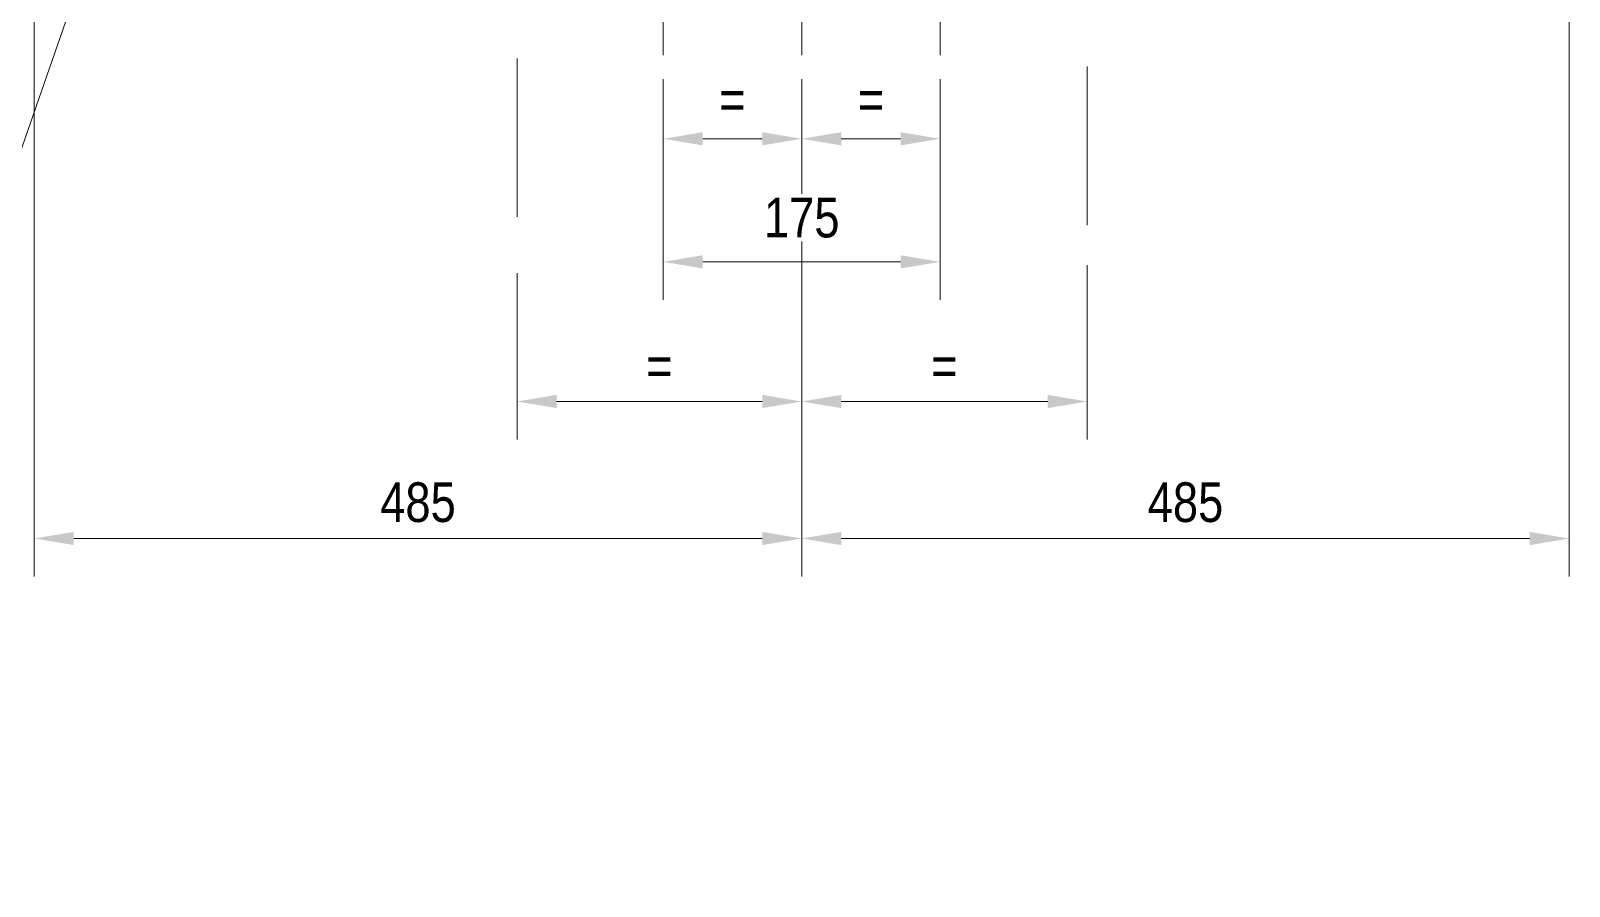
# Model space of a CAD drawing. Header units: metres. Extents: x -5.15 to 4.7, y 2.66 to 5.5.
# Drawn here: x -4.036 to -3.064, y 3.17 to 3.71 of the extents above; entities that cross this region are included whole.
import ezdxf

# ---------------------------------------------------------------- set-up
doc = ezdxf.new("R2010")
doc.units = ezdxf.units.M
doc.linetypes.add('JacobsCenter', pattern=[0.015, 0.009, -0.0015, 0.003, -0.0015])
doc.layers.get('Defpoints').update_dxf_attribs({"color": 41})
for name, color, linetype, lineweight in [('A-ANNO-DIMS', 7, 'Continuous', 9), ('A-DETL', 7, 'Continuous', 13), ('G-ANNO-TEXT', 7, 'Continuous', 9)]:
    doc.layers.add(name, color=color, linetype=linetype, lineweight=lineweight)
doc.styles.add('Arial Narrow', font='ARIALN.TTF', dxfattribs={"height": 0.025})
doc.styles.add('Arial Narrow_1', font='ARIALN.TTF', dxfattribs={"height": 0.025})
doc.dimstyles.new('Dimension_Standard_O__mm_', dxfattribs={"dimscale": 0.3048, "dimtxt": 0.025586, "dimasz": 0.082021, "dimexe": 0.07874, "dimexo": 0.049213, "dimgap": 0.049213, "dimtad": 1, "dimdec": 0, "dimlfac": 1000, "dimzin": 0, "dimdsep": 46, "dimtxsty": 'Arial Narrow', "dimsah": 1, "dimcen": 0.09, "dimaunit": 1, "dimadec": 4, "dimazin": 0, "dimtfac": 1, "dimtdec": 4, "dimtix": 1, "dimtmove": 0, "dimatfit": 3, "dimfxl": 1, "dimtvp": 1, "dimtfill": 1, "dimtolj": 1, "dimtzin": 0, "dimlwd": 18, "dimlwe": 18, "dimarcsym": 2})
doc.dimstyles.new('Dimension_Standard_T__mm_', dxfattribs={"dimscale": 0.3048, "dimtxt": 0.025586, "dimasz": 0.082021, "dimexe": 0.07874, "dimexo": 0.049213, "dimgap": 0.032808, "dimtad": 1, "dimdec": 0, "dimlfac": 1000, "dimzin": 0, "dimdsep": 46, "dimtxsty": 'Arial Narrow_1', "dimsah": 1, "dimcen": 0.09, "dimaunit": 1, "dimadec": 4, "dimazin": 0, "dimtfac": 1, "dimtdec": 4, "dimtix": 1, "dimtmove": 0, "dimatfit": 3, "dimfxl": 1, "dimtvp": 1, "dimtolj": 1, "dimtzin": 0, "dimlwd": 18, "dimlwe": 18, "dimarcsym": 2})
doc.dimstyles.new('Dimension_Standard_T__mm__1', dxfattribs={"dimscale": 0.3048, "dimtxt": 0.025586, "dimasz": 0.082021, "dimexe": 0.07874, "dimexo": 0.049213, "dimgap": 0.032808, "dimtad": 1, "dimdec": 0, "dimlfac": 1000, "dimzin": 0, "dimdsep": 46, "dimtxsty": 'Arial Narrow', "dimsah": 1, "dimcen": 0.09, "dimaunit": 1, "dimadec": 4, "dimazin": 0, "dimtfac": 1, "dimtdec": 4, "dimtix": 1, "dimtmove": 0, "dimatfit": 3, "dimfxl": 1, "dimtvp": 1, "dimtolj": 1, "dimtzin": 0, "dimlwd": 18, "dimlwe": 18, "dimarcsym": 2})

# ---------------------------------------------------------------- blocks, each defined once
blk = doc.blocks.new('DIMBLOCK1-DRG-2873254 - TYPE 4 HANGER _4X100 DIA_')
at = {"layer": 'A-ANNO-DIMS', "color": 0, "lineweight": 18, "transparency": 16777216}
for p, q in [((-3.54891, 3.67972), (-3.54891, 3.61801)), ((-3.46141, 3.67972), (-3.46141, 3.61801)), ((-3.48641, 3.64201), (-3.52391, 3.64201))]:
    blk.add_line(p, q, dxfattribs=at)
at = {"layer": 'A-ANNO-DIMS', "color": 0, "transparency": 16777216}
for points in [[(-3.52391, 3.64617), (-3.52391, 3.63784), (-3.54891, 3.64201)], [(-3.48641, 3.64617), (-3.48641, 3.63784), (-3.46141, 3.64201)]]:
    blk.add_solid(points, dxfattribs=at)
at = {"layer": 'Defpoints', "color": 0, "transparency": 16777216}
for p in [(-3.54891, 3.69472), (-3.46141, 3.69472), (-3.54891, 3.64201)]:
    blk.add_point(p, dxfattribs=at)
at = {"layer": 'A-ANNO-DIMS', "color": 0, "lineweight": 18, "transparency": 16777216, "insert": (-3.50516, 3.66685), "char_height": 0.025, "width": 0.0199813, "attachment_point": 5, "style": 'Arial Narrow_1'}
blk.add_mtext('\\A1;\u200c=', dxfattribs=at)
blk = doc.blocks.new('DIMBLOCK2-DRG-2873254 - TYPE 4 HANGER _4X100 DIA_')
at = {"layer": 'A-ANNO-DIMS', "color": 0, "lineweight": 18, "transparency": 16777216}
for p, q in [((-3.63641, 3.67972), (-3.63641, 3.61801)), ((-3.54891, 3.67972), (-3.54891, 3.61801)), ((-3.57391, 3.64201), (-3.61141, 3.64201))]:
    blk.add_line(p, q, dxfattribs=at)
at = {"layer": 'A-ANNO-DIMS', "color": 0, "transparency": 16777216}
for points in [[(-3.61141, 3.64617), (-3.61141, 3.63784), (-3.63641, 3.64201)], [(-3.57391, 3.64617), (-3.57391, 3.63784), (-3.54891, 3.64201)]]:
    blk.add_solid(points, dxfattribs=at)
at = {"layer": 'Defpoints', "color": 0, "transparency": 16777216}
for p in [(-3.63641, 3.69472), (-3.54891, 3.69472), (-3.63641, 3.64201)]:
    blk.add_point(p, dxfattribs=at)
at = {"layer": 'A-ANNO-DIMS', "color": 0, "lineweight": 18, "transparency": 16777216, "insert": (-3.59266, 3.66685), "char_height": 0.025, "width": 0.0199813, "attachment_point": 5, "style": 'Arial Narrow_1'}
blk.add_mtext('\\A1;\u200c=', dxfattribs=at)
blk = doc.blocks.new('DIMBLOCK3-DRG-2873254 - TYPE 4 HANGER _4X100 DIA_')
at = {"layer": 'A-ANNO-DIMS', "color": 0, "lineweight": 18, "transparency": 16777216}
for p, q in [((-3.06391, 3.85672), (-3.06391, 3.3656)), ((-3.54891, 3.67972), (-3.54891, 3.3656)), ((-3.08891, 3.3896), (-3.52391, 3.3896))]:
    blk.add_line(p, q, dxfattribs=at)
at = {"layer": 'A-ANNO-DIMS', "color": 0, "transparency": 16777216}
for points in [[(-3.52391, 3.39376), (-3.52391, 3.38543), (-3.54891, 3.3896)], [(-3.08891, 3.39376), (-3.08891, 3.38543), (-3.06391, 3.3896)]]:
    blk.add_solid(points, dxfattribs=at)
at = {"layer": 'Defpoints', "color": 0, "transparency": 16777216}
for p in [(-3.06391, 3.87172), (-3.54891, 3.69472), (-3.54891, 3.3896)]:
    blk.add_point(p, dxfattribs=at)
at = {"layer": 'A-ANNO-DIMS', "color": 0, "lineweight": 18, "transparency": 16777216, "insert": (-3.30641, 3.41236), "char_height": 0.025, "width": 0.0570197, "attachment_point": 5, "style": 'Arial Narrow'}
blk.add_mtext('\\A1;485', dxfattribs=at)
blk = doc.blocks.new('DIMBLOCK4-DRG-2873254 - TYPE 4 HANGER _4X100 DIA_')
at = {"layer": 'A-ANNO-DIMS', "color": 0, "lineweight": 18, "transparency": 16777216}
for p, q in [((-4.03391, 3.85672), (-4.03391, 3.3656)), ((-3.54891, 3.67972), (-3.54891, 3.3656)), ((-3.57391, 3.3896), (-4.00891, 3.3896))]:
    blk.add_line(p, q, dxfattribs=at)
at = {"layer": 'A-ANNO-DIMS', "color": 0, "transparency": 16777216}
for points in [[(-4.00891, 3.39376), (-4.00891, 3.38543), (-4.03391, 3.3896)], [(-3.57391, 3.39376), (-3.57391, 3.38543), (-3.54891, 3.3896)]]:
    blk.add_solid(points, dxfattribs=at)
at = {"layer": 'Defpoints', "color": 0, "transparency": 16777216}
for p in [(-4.03391, 3.87172), (-3.54891, 3.69472), (-4.03391, 3.3896)]:
    blk.add_point(p, dxfattribs=at)
at = {"layer": 'A-ANNO-DIMS', "color": 0, "lineweight": 18, "transparency": 16777216, "insert": (-3.79141, 3.41236), "char_height": 0.025, "width": 0.0570197, "attachment_point": 5, "style": 'Arial Narrow'}
blk.add_mtext('\\A1;485', dxfattribs=at)
blk = doc.blocks.new('DIMBLOCK5-DRG-2873254 - TYPE 4 HANGER _4X100 DIA_')
at = {"layer": 'A-ANNO-DIMS', "color": 0, "lineweight": 18, "transparency": 16777216}
for p, q in [((-3.54891, 3.67972), (-3.54891, 3.45212)), ((-3.36847, 3.5622), (-3.36847, 3.45212)), ((-3.39347, 3.47612), (-3.52391, 3.47612))]:
    blk.add_line(p, q, dxfattribs=at)
at = {"layer": 'A-ANNO-DIMS', "color": 0, "transparency": 16777216}
for points in [[(-3.52391, 3.48029), (-3.52391, 3.47196), (-3.54891, 3.47612)], [(-3.39347, 3.48029), (-3.39347, 3.47196), (-3.36847, 3.47612)]]:
    blk.add_solid(points, dxfattribs=at)
at = {"layer": 'Defpoints', "color": 0, "transparency": 16777216}
for p in [(-3.54891, 3.69472), (-3.36847, 3.5772), (-3.54891, 3.47612)]:
    blk.add_point(p, dxfattribs=at)
at = {"layer": 'A-ANNO-DIMS', "color": 0, "lineweight": 18, "transparency": 16777216, "insert": (-3.45869, 3.49862), "char_height": 0.025, "width": 0.0199813, "attachment_point": 5, "style": 'Arial Narrow'}
blk.add_mtext('\\A1;=', dxfattribs=at)
blk = doc.blocks.new('DIMBLOCK6-DRG-2873254 - TYPE 4 HANGER _4X100 DIA_')
at = {"layer": 'A-ANNO-DIMS', "color": 0, "lineweight": 18, "transparency": 16777216}
for p, q in [((-3.54891, 3.67972), (-3.54891, 3.45212)), ((-3.72878, 3.55708), (-3.72878, 3.45212)), ((-3.57391, 3.47612), (-3.70378, 3.47612))]:
    blk.add_line(p, q, dxfattribs=at)
at = {"layer": 'A-ANNO-DIMS', "color": 0, "transparency": 16777216}
for points in [[(-3.70378, 3.48029), (-3.70378, 3.47196), (-3.72878, 3.47612)], [(-3.57391, 3.48029), (-3.57391, 3.47196), (-3.54891, 3.47612)]]:
    blk.add_solid(points, dxfattribs=at)
at = {"layer": 'Defpoints', "color": 0, "transparency": 16777216}
for p in [(-3.54891, 3.69472), (-3.72878, 3.57208), (-3.72878, 3.47612)]:
    blk.add_point(p, dxfattribs=at)
at = {"layer": 'A-ANNO-DIMS', "color": 0, "lineweight": 18, "transparency": 16777216, "insert": (-3.63884, 3.49862), "char_height": 0.025, "width": 0.0199813, "attachment_point": 5, "style": 'Arial Narrow'}
blk.add_mtext('\\A1;=', dxfattribs=at)
blk = doc.blocks.new('DIMBLOCK7-DRG-2873254 - TYPE 4 HANGER _4X100 DIA_')
at = {"layer": 'A-ANNO-DIMS', "color": 0, "lineweight": 18, "transparency": 16777216}
for p, q in [((-3.63641, 3.67972), (-3.63641, 3.5403)), ((-3.46141, 3.67972), (-3.46141, 3.5403)), ((-3.61141, 3.5643), (-3.48641, 3.5643))]:
    blk.add_line(p, q, dxfattribs=at)
at = {"layer": 'A-ANNO-DIMS', "color": 0, "transparency": 16777216}
for points in [[(-3.61141, 3.56846), (-3.61141, 3.56013), (-3.63641, 3.5643)], [(-3.48641, 3.56846), (-3.48641, 3.56013), (-3.46141, 3.5643)]]:
    blk.add_solid(points, dxfattribs=at)
at = {"layer": 'Defpoints', "color": 0, "transparency": 16777216}
for p in [(-3.63641, 3.69472), (-3.46141, 3.69472), (-3.46141, 3.5643)]:
    blk.add_point(p, dxfattribs=at)
at = {"layer": 'A-ANNO-DIMS', "color": 0, "lineweight": 18, "transparency": 16777216, "insert": (-3.54891, 3.59206), "char_height": 0.025, "width": 0.0570197, "attachment_point": 5, "style": 'Arial Narrow', "bg_fill": 3, "box_fill_scale": 1.1, "bg_fill_color": 256, "bg_fill_true_color": 13158600, "bg_fill_transparency": 0}
blk.add_mtext('\\A1;175', dxfattribs=at)

msp = doc.modelspace()

# ---------------------------------------------------------------- linework, layer by layer
at = {"layer": 'A-DETL', "linetype": 'JacobsCenter', "lineweight": 9}
for p, q in [((-3.72878, 3.59268), (-3.72878, 5.26268)), ((-3.36847, 3.58756), (-3.36847, 5.26756)), ((-3.63641, 4.12535), (-3.63641, 3.69472)), ((-3.54891, 4.12535), (-3.54891, 3.69472)), ((-3.46141, 4.12972), (-3.46141, 3.69472))]:
    msp.add_line(p, q, dxfattribs=at)
at = {"layer": 'G-ANNO-TEXT'}
msp.add_line((-3.95978, 3.87234), (-4.204, 3.17003), dxfattribs=at)

# ---------------------------------------------------------------- dimensions: what is measured, and where the dimension line sits
at = {"layer": 'A-ANNO-DIMS', "lineweight": 18}
for base, p1, p2, picture, middle in [((-4.03391, 3.3896), (-3.54891, 3.69472), (-4.03391, 3.87172), 'DIMBLOCK4-DRG-2873254 - TYPE 4 HANGER _4X100 DIA_', (-3.79141, 3.41236)), ((-3.54891, 3.3896), (-3.06391, 3.87172), (-3.54891, 3.69472), 'DIMBLOCK3-DRG-2873254 - TYPE 4 HANGER _4X100 DIA_', (-3.30641, 3.41236))]:
    dim = msp.add_linear_dim(base=base, p1=p1, p2=p2, dimstyle='Dimension_Standard_T__mm__1', override={"dimpost": '<>', "dimfxl": 0.516289}, dxfattribs=at)
    dim.commit()
    dim.dimension.update_dxf_attribs({"geometry": picture, "text_midpoint": middle})
for base, p1, p2, text, dimstyle, override, picture, middle in [((-3.72878, 3.47612), (-3.54891, 3.69472), (-3.72878, 3.57208), '=', 'Dimension_Standard_T__mm__1', {"dimpost": '<>', "dimfxl": 0.217693}, 'DIMBLOCK6-DRG-2873254 - TYPE 4 HANGER _4X100 DIA_', (-3.63884, 3.49862)), ((-3.63641, 3.64201), (-3.54891, 3.69472), (-3.63641, 3.69472), '\u200c=', 'Dimension_Standard_T__mm_', {"dimpost": '<>', "dimfxl": 0.0875}, 'DIMBLOCK2-DRG-2873254 - TYPE 4 HANGER _4X100 DIA_', (-3.59266, 3.66685)), ((-3.54891, 3.64201), (-3.46141, 3.69472), (-3.54891, 3.69472), '\u200c=', 'Dimension_Standard_T__mm_', {"dimpost": '<>', "dimfxl": 0.0875}, 'DIMBLOCK1-DRG-2873254 - TYPE 4 HANGER _4X100 DIA_', (-3.50516, 3.66685)), ((-3.54891, 3.47612), (-3.36847, 3.5772), (-3.54891, 3.69472), '=', 'Dimension_Standard_T__mm__1', {"dimpost": '<>', "dimfxl": 0.21534}, 'DIMBLOCK5-DRG-2873254 - TYPE 4 HANGER _4X100 DIA_', (-3.45869, 3.49862))]:
    dim = msp.add_linear_dim(base=base, p1=p1, p2=p2, text=text, dimstyle=dimstyle, override=override, dxfattribs=at)
    dim.commit()
    dim.dimension.update_dxf_attribs({"geometry": picture, "text_midpoint": middle})

# ---------------------------------------------------------------- next in the draw order: dimensions: what is measured, and where the dimension line sits
dim = msp.add_linear_dim(base=(-3.46141, 3.5643), p1=(-3.63641, 3.69472), p2=(-3.46141, 3.69472), dimstyle='Dimension_Standard_O__mm_', override={"dimpost": '<>', "dimfxl": 0.175}, dxfattribs=at)
dim.commit()
dim.dimension.update_dxf_attribs({"geometry": 'DIMBLOCK7-DRG-2873254 - TYPE 4 HANGER _4X100 DIA_', "text_midpoint": (-3.54891, 3.59206)})

doc.saveas('drawing.dxf')
